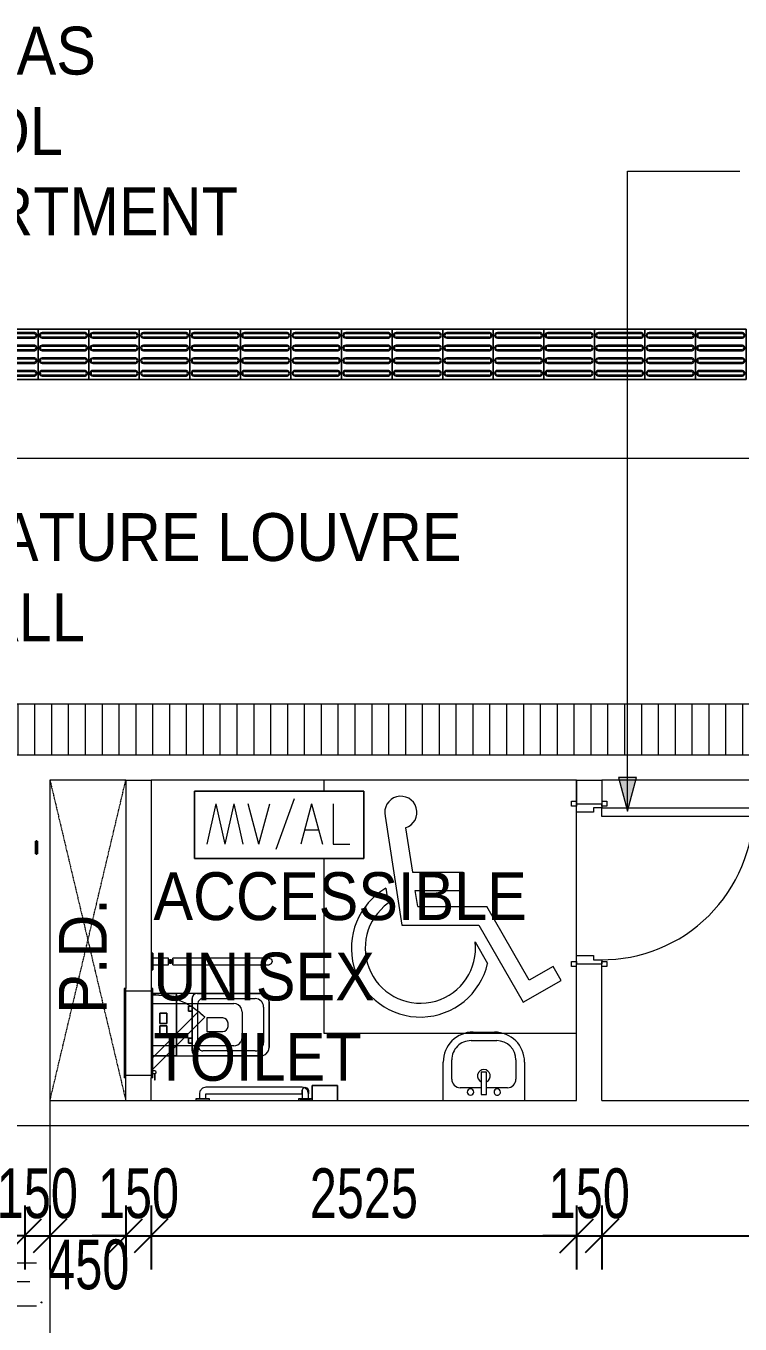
# Model space of a CAD drawing. Header units: millimetres. Extents: x 10569 to 232243, y -25347 to 80743.
# Drawn here: x 78847 to 83084, y 48783 to 56479 of the extents above; entities that cross this region are included whole.
import ezdxf

# ---------------------------------------------------------------- set-up
doc = ezdxf.new("R2010")
doc.units = ezdxf.units.MM
doc.linetypes.add('Car Lift Hidden', pattern=[1.6, 0.8, -0.8])
doc.linetypes.add('Overhead', pattern=[3.96875, 2.38125, -1.5875])
for name, color, linetype, lineweight in [('A-ANNO-DIMS', 211, 'Continuous', 5), ('A-DETL', 90, 'Continuous', 9), ('A-DETL-GENF', 92, 'Continuous', 20), ('A-DETL-THIN', 151, 'Continuous', 9), ('A-DOOR', 31, 'Continuous', 20), ('A-DOOR-FRAM', 31, 'Continuous', 30), ('A-FLOR', 192, 'Continuous', 9), ('A-FLOR-OVHD', 1, 'Overhead', 9), ('A-GENM', 13, 'Continuous', 20), ('A-GLAZ-CWMG', 51, 'Continuous', 20), ('A-WALL', 113, 'Continuous', 20), ('G-ANNO-TEXT', 231, 'Continuous', 5), ('P-SANR-FIXT', 6, 'Continuous', 9)]:
    doc.layers.add(name, color=color, linetype=linetype, lineweight=lineweight)
doc.styles.add('Arial_2', font='arial.ttf', dxfattribs={"width": 0.7, "height": 295.05988})
doc.styles.add('Swis721 BT_6', font='swiss.ttf', dxfattribs={"width": 0.89, "height": 283.821263})
doc.dimstyles.new('Linear_-_1_5mm_Arial', dxfattribs={"dimscale": 304.8, "dimtxt": 300, "dimasz": 0.656168, "dimexe": 0.656168, "dimexo": 0.0625, "dimgap": 0.328084, "dimtad": 1, "dimdec": 0, "dimzin": 0, "dimdsep": 46, "dimtxsty": 'Arial_2', "dimblk1": 'OBLIQUE', "dimblk2": 'OBLIQUE', "dimsah": 1, "dimcen": 0.09, "dimadec": 0, "dimazin": 0, "dimtfac": 1, "dimtdec": 4, "dimtix": 1, "dimtmove": 0, "dimatfit": 3, "dimfxl": 0.656168, "dimfxlon": 1, "dimtvp": 1, "dimtolj": 1, "dimtzin": 0, "dimarcsym": 2})
doc.dimstyles.new('Linear_-_1_5mm_Arial_1', dxfattribs={"dimscale": 304.8, "dimtxt": 300, "dimasz": 0.656168, "dimexe": 0.656168, "dimexo": 0.0625, "dimgap": 0.328084, "dimtad": 1, "dimdec": 0, "dimzin": 0, "dimdsep": 46, "dimtxsty": 'Arial_2', "dimblk1": 'OBLIQUE', "dimblk2": 'OBLIQUE', "dimsah": 1, "dimcen": 0.09, "dimadec": 0, "dimazin": 0, "dimtfac": 1, "dimtdec": 4, "dimtix": 1, "dimtmove": 2, "dimatfit": 3, "dimfxl": 0.656168, "dimfxlon": 1, "dimtvp": 1, "dimtolj": 1, "dimtzin": 0, "dimarcsym": 2})
doc.dimstyles.new('Linear_-_1_5mm_Arial_2', dxfattribs={"dimscale": 304.8, "dimtxt": 300, "dimasz": 0.656168, "dimexe": 0.656168, "dimexo": 0.0625, "dimgap": 0.328084, "dimtad": 1, "dimdec": 0, "dimzin": 0, "dimdsep": 46, "dimtxsty": 'Arial_2', "dimblk1": 'OBLIQUE', "dimblk2": 'OBLIQUE', "dimsah": 1, "dimcen": 0.09, "dimadec": 0, "dimazin": 0, "dimtfac": 1, "dimtdec": 4, "dimtix": 1, "dimtmove": 0, "dimatfit": 3, "dimfxl": 0.656168, "dimfxlon": 1, "dimtvp": 1, "dimtolj": 1, "dimtzin": 0, "dimarcsym": 2})
doc.dimstyles.new('Linear_-_1_5mm_Arial_3', dxfattribs={"dimscale": 304.8, "dimtxt": 300, "dimasz": 0.656168, "dimexe": 0.656168, "dimexo": 0.0625, "dimgap": 0.328084, "dimtad": 1, "dimdec": 0, "dimzin": 0, "dimdsep": 46, "dimtxsty": 'Arial_2', "dimblk1": 'OBLIQUE', "dimblk2": 'OBLIQUE', "dimsah": 1, "dimcen": 0.09, "dimadec": 0, "dimazin": 0, "dimtfac": 1, "dimtdec": 4, "dimtix": 1, "dimtmove": 0, "dimatfit": 3, "dimfxl": 0.656168, "dimfxlon": 1, "dimtvp": 1, "dimtolj": 1, "dimtzin": 0, "dimarcsym": 2})

# ---------------------------------------------------------------- blocks, each defined once
blk = doc.blocks.new('DLN-Single Door__X01_ - _M38a_ 900 x 3000 _WH_-18812573-TENDER DRAFT G_F')
at = {"layer": 'A-DOOR', "lineweight": 15}
for p, q in [((-450, 975), (-400, 975)), ((-450, 75), (-450, 975)), ((-400, 975), (-400, 75)), ((-490, 105), (-460, 105)), ((-490, 75), (-490, 105)), ((-460, 105), (-460, 75)), ((460, 75), (460, 105)), ((460, 105), (490, 105)), ((490, 105), (490, 75)), ((-460, 75), (-475, 75)), ((-400, 75), (-450, 75)), ((475, 75), (460, 75)), ((-490, -105), (-490, -75)), ((-475, -75), (-460, -75)), ((-460, -75), (-460, -105)), ((460, -105), (460, -75)), ((460, -75), (475, -75)), ((490, -75), (490, -105)), ((-460, -105), (-490, -105)), ((490, -105), (460, -105))]:
    blk.add_line(p, q, dxfattribs=at)
blk.add_arc((-450, 75), 900, 359.5, 90, dxfattribs=at)
at = {"layer": 'A-DOOR-FRAM', "lineweight": 15}
for p, q in [((-475, 75), (-450, 75)), ((-450, 75), (-450, 25)), ((-450, 25), (-425, 25)), ((-425, 25), (-425, -75)), ((425, 25), (450, 25)), ((425, -75), (425, 25)), ((450, 75), (475, 75)), ((450, 25), (450, 75)), ((-425, -75), (-475, -75)), ((475, -75), (425, -75))]:
    blk.add_line(p, q, dxfattribs=at)
blk = doc.blocks.new('DLN_Toilet-Disable - DLN_Toilet-Disable-V423-TENDER DRAFT G_F')
at = {"layer": 'P-SANR-FIXT'}
for p, q in [((450, 1105.4), (360, 1105.4)), ((360, 1105.4), (360, 955.4)), ((360, 955.4), (360, 1105.4)), ((360, 1105.4), (450, 1105.4)), ((360, 955.4), (450, 955.4)), ((450, 955.4), (360, 955.4)), ((440, 934), (410, 934)), ((440, 934), (410, 934)), ((440, 934), (410, 934)), ((450, 955), (440, 955)), ((440, 875), (440, 955)), ((440, 955), (440, 953.6)), ((450, 955), (440, 955)), ((440, 953.6), (440, 955)), ((440, 955), (440, 953.6)), ((450, 955), (440, 955)), ((440, 953.6), (440, 955)), ((440, 955), (440, 953.6)), ((440, 953.6), (440, 935)), ((440, 935), (440, 953.6)), ((440, 953.6), (440, 935)), ((440, 935), (440, 953.6)), ((440, 953.6), (440, 935)), ((440, 934), (440, 934)), ((440, 933.5), (440, 934)), ((440, 934), (440, 933.2)), ((440, 931.8), (440, 933.5)), ((440, 925.4), (440, 933.4)), ((440, 933.4), (440, 925.4)), ((440, 933.4), (440, 933.4)), ((440, 925.4), (440, 933.4)), ((440, 933.4), (440, 925.4)), ((440, 933.2), (440, 928.5)), ((440, 931.6), (440, 925.4)), ((440, 925.4), (440, 931.6)), ((440, 931.6), (440, 925.4)), ((440, 925.4), (440, 931.6)), ((440, 931.2), (440, 928.5)), ((440, 925.4), (440, 928)), ((440, 928), (440, 925.4)), ((440, 927.9), (440, 925.4)), ((440, 924.5), (440, 898.4)), ((440, 915), (440, 924.5)), ((440, 924.5), (440, 915)), ((440, 915), (440, 924.5)), ((440, 924.5), (440, 915)), ((440, 898.4), (440, 924.5)), ((440, 924.5), (440, 915)), ((440, 898.4), (440, 924.5)), ((440, 920.6), (440, 923.9)), ((440, 923.9), (440, 919.9)), ((440, 923.9), (440, 920)), ((450, 946.1), (450, 883.9)), ((371, 895.5), (371, 325.1)), ((409, 325.1), (409, 895.5)), ((410, 896), (440, 896)), ((410, 896), (440, 896)), ((410, 896), (440, 896)), ((440, 919.3), (440, 915)), ((440, 915.7), (440, 919.2)), ((440, 919.2), (440, 915)), ((440, 905.5), (440, 915)), ((440, 915), (440, 905.5)), ((440, 905.5), (440, 915)), ((440, 915), (440, 905.5)), ((440, 915), (440, 904.6)), ((440, 910.8), (440, 914.3)), ((440, 914.3), (440, 910.1)), ((440, 914.3), (440, 910)), ((440, 909.4), (440, 904.9)), ((440, 906.1), (440, 909.3)), ((440, 909.3), (440, 904.6)), ((440, 901.6), (440, 904.6)), ((440, 904.6), (440, 898.5)), ((440, 896.6), (440, 904.6)), ((440, 904.6), (440, 896.6)), ((440, 904.6), (440, 898.4)), ((440, 902.1), (440, 904.6)), ((440, 904.6), (440, 901.5)), ((440, 904.6), (440, 901.5)), ((440, 898.5), (440, 901.6)), ((440, 901.1), (440, 898.5)), ((440, 900.9), (440, 898.4)), ((440, 896.8), (440, 898.9)), ((440, 896.6), (440, 898.5)), ((440, 898.5), (440, 896.6)), ((440, 898.2), (440, 896.5)), ((440, 896), (440, 896.8)), ((440, 896.6), (440, 896.6)), ((440, 896.5), (440, 896)), ((440, 895), (440, 876.4)), ((440, 876.4), (440, 895)), ((440, 895), (440, 876.4)), ((440, 876.4), (440, 895)), ((440, 895), (440, 886.7)), ((440, 886.7), (440, 876.4)), ((440, 876.4), (440, 875)), ((440, 875), (440, 876.4)), ((440, 876.4), (440, 875)), ((440, 875), (440, 876.4)), ((440, 876.4), (440, 875)), ((440, 875), (450, 875)), ((440, 875), (450, 875)), ((440, 875), (450, 875)), ((-394, 700), (-394, 128.2)), ((-356, 128.2), (-356, 700)), ((135, 700), (-135, 700)), ((-135, 700), (135, 700)), ((135, 700), (-135, 700)), ((-185, 650), (-185, 272.8)), ((-185, 272.8), (-185, 650)), ((-185, 650), (-185, 272.8)), ((-155, 307.8), (-155, 617.8)), ((-105, 667.8), (105.2, 667.8)), ((155.2, 617.8), (155.2, 307.8)), ((185, 272.8), (185, 650)), ((185, 650), (185, 272.8)), ((185, 272.8), (185, 650)), ((-75, 540), (75, 540)), ((-125, 340.5), (-125, 490)), ((125, 490), (125, 340.6)), ((-40, 426.5), (-40, 331.7)), ((10, 456.5), (-10, 456.5)), ((40, 331.7), (40, 426.5)), ((-125, 277.8), (-125, 338.8)), ((-40, 331.7), (40, 331.7)), ((125, 338.9), (125, 277.9)), ((440, 324.6), (410, 324.6)), ((450, 345.6), (440, 345.6)), ((440, 265.6), (440, 345.6)), ((440, 345.6), (440, 344.2)), ((440, 344.2), (440, 325.6)), ((440, 324.1), (440, 324.6)), ((440, 324.6), (440, 316)), ((440, 322.4), (440, 324.1)), ((440, 321.8), (440, 315.9)), ((440, 316), (440, 318.6)), ((440, 314.5), (440, 305.6)), ((440, 311.2), (440, 314.5)), ((440, 314.5), (440, 305.6)), ((440, 306.3), (440, 309.8)), ((-185, 272.8), (-185, 145)), ((-155, 242.8), (155, 242.8)), ((-110, 242.8), (-155, 242.8)), ((125.2, 277.8), (-125, 277.8)), ((-125, 242.8), (-125, 277.8)), ((-125, 227.6), (-125, 242.8)), ((-80, 242.8), (-110, 242.8)), ((-80, 242.8), (-110, 242.8)), ((-110, 242.8), (-110, 222.8)), ((-110, 222.8), (-110, 242.8)), ((-110, 242.8), (-80, 242.8)), ((80, 242.8), (-80, 242.8)), ((-80, 222.8), (-80, 242.8)), ((-80, 242.8), (-80, 222.8)), ((110, 242.8), (80, 242.8)), ((110, 242.8), (80, 242.8)), ((80, 242.8), (80, 222.8)), ((80, 222.8), (80, 242.8)), ((80, 242.8), (110, 242.8)), ((155, 242.8), (110, 242.8)), ((110, 222.8), (110, 242.8)), ((110, 242.8), (110, 222.8)), ((125, 277.9), (125, 242.8)), ((125, 242.8), (125, 150)), ((185, 145), (185, 272.8)), ((410, 286.6), (440, 286.6)), ((440, 304.9), (440, 295.5)), ((440, 301.4), (440, 304.9)), ((440, 304.9), (440, 295.5)), ((440, 296.7), (440, 299.9)), ((440, 295.2), (440, 287.1)), ((440, 292.7), (440, 295.2)), ((440, 295.2), (440, 288.7)), ((440, 286.6), (440, 289.5)), ((440, 287.1), (440, 286.6)), ((440, 285.6), (440, 267)), ((440, 267), (440, 265.6)), ((440, 265.6), (450, 265.6)), ((-125, 150), (-125, 225.3)), ((-110, 222.8), (-80, 222.8)), ((-80, 222.8), (-110, 222.8)), ((80, 222.8), (110, 222.8)), ((110, 222.8), (80, 222.8)), ((-356, 128.2), (-394, 128.2)), ((-394, 103.2), (-394, 10)), ((-356, 103.2), (-394, 103.2)), ((-388.4, 128.2), (-378.7, 128.2)), ((-388.4, 103.2), (-383.1, 103.2)), ((-365, 120.7), (-385, 120.7)), ((-385, 110.7), (-385, 120.7)), ((-385, 120.7), (-385, 118.2)), ((-385, 118.2), (-385, 113.2)), ((-385, 113.2), (-385, 110.7)), ((-385, 110.7), (-365, 110.7)), ((-377.5, 125.7), (-382.5, 125.7)), ((-382.5, 118.2), (-382.5, 120.7)), ((-382.5, 120.7), (-382.5, 115.7)), ((-382.5, 115.7), (-382.5, 118.3)), ((-382.5, 117), (-382.5, 118.2)), ((-382.5, 115.7), (-382.5, 117)), ((-382.5, 103.2), (-382.5, 115.7)), ((-382.5, 113.2), (-382.5, 115.7)), ((-382.5, 115.7), (-382.5, 110.7)), ((-382.5, 113.4), (-382.5, 103.2)), ((-382.5, 110.7), (-382.5, 113.2)), ((-382.3, 103.2), (-378.7, 103.2)), ((-381.7, 103.2), (-378.4, 103.2)), ((-381.7, 103.2), (-378.4, 103.2)), ((-377.8, 128.2), (-372.2, 128.2)), ((-377.8, 103.2), (-372.2, 103.2)), ((-377.5, 115.7), (-377.5, 128.2)), ((-377.5, 128.2), (-377.5, 118.2)), ((-377.5, 128.2), (-372.5, 128.2)), ((-377.5, 128.2), (-372.5, 128.2)), ((-377.5, 120.7), (-377.5, 120.6)), ((-377.5, 119.3), (-377.5, 120.7)), ((-377.5, 115.7), (-377.5, 120.7)), ((-377.5, 120.7), (-377.5, 118.2)), ((-377.5, 120.6), (-377.5, 120.1)), ((-377.5, 120.1), (-377.5, 119.3)), ((-377.5, 119.3), (-377.5, 113.2)), ((-377.5, 118.2), (-377.5, 119.3)), ((-377.5, 118.3), (-377.5, 115.7)), ((-377.5, 113.2), (-377.5, 118.2)), ((-377.5, 118.2), (-377.5, 113.2)), ((-377.5, 113.2), (-377.5, 115.7)), ((-377.5, 115.7), (-377.5, 103.2)), ((-377.5, 110.7), (-377.5, 115.7)), ((-377.5, 103.2), (-377.5, 113.7)), ((-377.5, 110.7), (-377.5, 113.2)), ((-377.5, 113.2), (-377.5, 110.7)), ((-377.5, 113.2), (-377.5, 110.7)), ((-377.5, 112.2), (-377.5, 113.2)), ((-377.5, 113.2), (-377.5, 110.9)), ((-377.5, 110.7), (-377.5, 112.2)), ((-377.5, 110.9), (-377.5, 110.7)), ((-377.5, 108.7), (-377.5, 110.7)), ((-377.5, 110.7), (-377.5, 108.7)), ((-377.5, 106.1), (-377.5, 108.7)), ((-377.5, 108.7), (-377.5, 106.1)), ((-377.5, 105.7), (-377.5, 106.1)), ((-377.5, 106.1), (-377.5, 105.7)), ((-377.5, 105.7), (-372.5, 105.7)), ((-372.5, 117.8), (-372.5, 128.2)), ((-372.5, 128.2), (-372.5, 115.7)), ((-367.5, 125.7), (-372.5, 125.7)), ((-372.5, 120.7), (-372.5, 118.2)), ((-372.5, 120.6), (-372.5, 120.7)), ((-372.5, 120.7), (-372.5, 118.3)), ((-372.5, 115.7), (-372.5, 120.7)), ((-372.5, 118.2), (-372.5, 120.7)), ((-372.5, 120.7), (-372.5, 110.7)), ((-372.5, 120.1), (-372.5, 120.6)), ((-372.5, 119.3), (-372.5, 120.1)), ((-372.5, 117), (-372.5, 119.3)), ((-372.5, 118.2), (-372.5, 113.2)), ((-372.5, 113.2), (-372.5, 118.2)), ((-372.5, 115.7), (-372.5, 117)), ((-372.5, 115.7), (-372.5, 106.1)), ((-372.5, 114.5), (-372.5, 115.7)), ((-372.5, 103.2), (-372.5, 115.7)), ((-372.5, 113.2), (-372.5, 114.5)), ((-372.5, 110.7), (-372.5, 113.2)), ((-372.5, 113.2), (-372.5, 112.2)), ((-372.5, 110.7), (-372.5, 113.2)), ((-372.5, 113.2), (-372.5, 103.2)), ((-372.5, 110.7), (-372.5, 113.2)), ((-372.5, 112.2), (-372.5, 110.7)), ((-372.5, 108.7), (-372.5, 110.7)), ((-372.5, 107.1), (-372.5, 108.7)), ((-372.5, 106.1), (-372.5, 107.1)), ((-371.6, 103.2), (-368.3, 103.2)), ((-371.6, 103.2), (-368.3, 103.2)), ((-371.3, 128.2), (-361.6, 128.2)), ((-371.3, 103.2), (-367.7, 103.2)), ((-367.5, 115.7), (-367.5, 120.7)), ((-367.5, 120.7), (-367.5, 118.2)), ((-367.5, 118.3), (-367.5, 115.7)), ((-367.5, 118.2), (-367.5, 117)), ((-367.5, 117), (-367.5, 115.7)), ((-367.5, 115.7), (-367.5, 103.2)), ((-367.5, 110.7), (-367.5, 115.7)), ((-367.5, 115.7), (-367.5, 113.2)), ((-367.5, 103.2), (-367.5, 113.2)), ((-367.5, 113.2), (-367.5, 110.9)), ((-367.5, 110.9), (-367.5, 110.7)), ((-366.9, 103.2), (-361.6, 103.2)), ((-365, 118.2), (-365, 120.7)), ((-365, 120.7), (-365, 110.7)), ((-365, 115.7), (-365, 118.2)), ((-365, 113.2), (-365, 115.7)), ((-365, 110.7), (-365, 113.2)), ((-356, 10), (-356, 103.2)), ((-185, 145), (-185, 10)), ((-185, 10), (-185, 145)), ((-185, 145), (-185, 10)), ((-185, 145), (-185, 10)), ((180, 150), (-180, 150)), ((-180, 150), (180, 150)), ((180, 150), (-180, 150)), ((180, 150), (-180, 150)), ((-125, 10), (-125, 150)), ((-7.5, 92.5), (-67.5, 92.5)), ((-67.5, 92.5), (-67.5, 52.5)), ((-67.5, 52.5), (-67.5, 92.5)), ((-67.5, 92.5), (-7.5, 92.5)), ((-7.5, 52.5), (-7.5, 92.5)), ((-7.5, 92.5), (-7.5, 52.5)), ((67.5, 92.5), (7.5, 92.5)), ((7.5, 92.5), (7.5, 52.5)), ((7.5, 52.5), (7.5, 92.5)), ((7.5, 92.5), (67.5, 92.5)), ((67.5, 52.5), (67.5, 92.5)), ((67.5, 92.5), (67.5, 52.5)), ((125, 150), (125, 10)), ((185, 10), (185, 145)), ((185, 145), (185, 10)), ((185, 10), (185, 145)), ((185, 10), (185, 145)), ((-394, 10), (-425, 10)), ((-425, 10), (-325, 10)), ((-425, 10), (-425, 0)), ((-425, 10), (-425, 0)), ((-356, 10), (-394, 10)), ((-388.4, 10), (-361.6, 10)), ((-361.6, 10), (-388.4, 10)), ((-325, 10), (-356, 10)), ((-325, 0), (-325, 10)), ((-325, 10), (-325, 0)), ((-67.5, 52.5), (-7.5, 52.5)), ((-7.5, 52.5), (-67.5, 52.5)), ((7.5, 52.5), (67.5, 52.5)), ((67.5, 52.5), (7.5, 52.5))]:
    blk.add_line(p, q, dxfattribs=at)
at = {"layer": 'P-SANR-FIXT', "flags": 128}
for points in [[(371, 915), (377, 928.9), (390, 934)], [(410, 934), (388.9, 927.9), (374.6, 911.6), (371, 895.5)], [(390, 934), (396, 934), (410, 934)], [(410, 934), (395.7, 934), (390, 934)], [(390, 896), (376.1, 902), (371, 915)], [(410, 896), (395.7, 896), (390, 896)], [(390, 896), (396, 896), (410, 896)], [(409, 895.5), (409.3, 895.8), (410, 896)], [(-394, 700), (-388, 713.9), (-375, 719)], [(-375, 719), (-361.1, 713), (-356, 700)], [(371, 325.1), (377.2, 304.3), (393.7, 290.1), (410, 286.6)], [(410, 324.6), (409, 325), (409, 325.1)]]:
    blk.add_lwpolyline(points, dxfattribs=at)
at = {"layer": 'P-SANR-FIXT'}
for centre, radius, start, end in [((-135, 650), 50, 90, 180), ((-135, 650), 50, 90, 180), ((-135, 650), 50, 90, 157.5), ((135, 650), 50, 0, 90), ((135, 650), 50, 22.5, 90), ((135, 650), 50, 0, 90), ((-135, 650), 50, 157.5, 180), ((-105, 617.8), 50, 90, 180), ((105.2, 617.8), 50, 0, 90), ((135, 650), 50, 0, 22.5), ((-75, 490), 50, 92.06593, 112.5), ((75, 490), 50, 67.5, 90), ((-75, 490), 50, 113.87376, 180), ((75, 490), 50, 61.89752, 66.04418), ((75, 490), 50, 0, 58.36533), ((-10, 426.5), 30, 90, 180), ((10, 426.5), 30, 360, 90), ((-155, 272.8), 30, 180, 270), ((-155, 272.8), 30, 180, 240), ((-155, 272.8), 30, 240, 270), ((-125, 307.8), 30, 180, 270), ((125.2, 307.8), 30, 270, 0), ((155, 272.8), 30, 270, 0), ((155, 272.8), 30, 270, 0), ((-180, 145), 5, 90, 180), ((-180, 145), 5, 165, 180), ((-180, 145), 5, 165, 180), ((-180, 145), 5, 165, 180), ((-180, 145), 5, 105, 165), ((-180, 145), 5, 105, 165), ((-180, 145), 5, 105, 165), ((-180, 145), 5, 90, 105), ((-180, 145), 5, 90, 105), ((-180, 145), 5, 90, 105), ((180, 145), 5, 0, 90), ((180, 145), 5, 75, 90), ((180, 145), 5, 75, 90), ((180, 145), 5, 75, 90), ((180, 145), 5, 15, 75), ((180, 145), 5, 15, 75), ((180, 145), 5, 15, 75), ((180, 145), 5, 0, 15), ((180, 145), 5, 0, 15), ((180, 145), 5, 0, 15)]:
    blk.add_arc(centre, radius, start, end, dxfattribs=at)
blk = doc.blocks.new('wash_basin_12267 - 19_ x 16_-13943488-TENDER DRAFT G_F')
at = {"layer": 'P-SANR-FIXT'}
for p, q in [((52.3, -303.6), (52.3, -75)), ((534.9, -75), (534.9, -303.6)), ((153.9, -151.2), (277.7, -151.2)), ((309.3, -112), (277.7, -112)), ((277.7, -112), (277.7, -244.6)), ((309.3, -244.6), (309.3, -112)), ((309.3, -151.2), (433.3, -151.2)), ((103.1, -316.3), (103.1, -202)), ((484.1, -202), (484.1, -316.3)), ((277.7, -244.6), (309.3, -244.6)), ((369.8, -430.6), (217.4, -430.6)), ((357.1, -481.4), (230.1, -481.4))]:
    blk.add_line(p, q, dxfattribs=at)
for centre, radius, start, end in [((153.9, -202), 50.8, 90, 180), ((214.2, -125.8), 19.1, 360, 180), ((214.2, -125.8), 19.1, 180, 360), ((372.8, -125.8), 19, 0, 180), ((372.8, -125.8), 19, 180, 360), ((433.3, -202), 50.8, 360, 90), ((293.6, -220.8), 38.1, 114.62432, 65.6298), ((230.1, -303.6), 177.8, 180, 270), ((357.1, -303.6), 177.8, 270, 0), ((217.4, -316.3), 114.3, 180, 270), ((369.8, -316.3), 114.3, 270, 0)]:
    blk.add_arc(centre, radius, start, end, dxfattribs=at)
blk = doc.blocks.new('Rectangular Mullion - DLN_8 x 75mm _WD_-V453-TENDER DRAFT G_F')
at = {"layer": 'A-GLAZ-CWMG', "lineweight": 30}
for p, q in [((0, 37.5), (-8, 37.5)), ((-8, 37.5), (-8, -37.5)), ((0, 37.5), (0, -37.5)), ((-8, -37.5), (0, -37.5))]:
    blk.add_line(p, q, dxfattribs=at)
blk = doc.blocks.new('DLN_Tactile - Directional Tiles-3867766-TENDER DRAFT G_F')
at = {"layer": 'A-GENM'}
for p, q in [((150, 150), (-150, 150)), ((-150, 150), (-150, -150)), ((-150, -150), (-150, 150)), ((-150, 150), (150, 150)), ((-129.5, 125.5), (-129.5, -125.5)), ((-123.5, -125.5), (-123.5, 125.5)), ((-101.5, 125.5), (-101.5, -125.5)), ((-95.5, -125.5), (-95.5, 125.5)), ((-54.5, 125.5), (-54.5, -125.5)), ((-48.5, -125.5), (-48.5, 125.5)), ((-26.5, 125.5), (-26.5, -125.5)), ((-20.5, -125.5), (-20.5, 125.5)), ((20.5, 125.5), (20.5, -125.5)), ((26.5, -125.5), (26.5, 125.5)), ((48.5, 125.5), (48.5, -125.5)), ((54.5, -125.5), (54.5, 125.5)), ((95.5, 125.5), (95.5, -125.5)), ((101.5, -125.5), (101.5, 125.5)), ((123.5, 125.5), (123.5, -125.5)), ((129.5, -125.5), (129.5, 125.5)), ((150, -150), (150, 150)), ((150, 150), (150, -150)), ((-150, -150), (150, -150)), ((150, -150), (-150, -150))]:
    blk.add_line(p, q, dxfattribs=at)
for centre, radius, start, end in [((-112.5, 125.5), 17, 360, 180), ((-112.5, 125.5), 11, 360, 180), ((-37.5, 125.5), 17, 360, 180), ((-37.5, 125.5), 11, 360, 180), ((37.5, 125.5), 17, 360, 180), ((37.5, 125.5), 11, 360, 180), ((112.5, 125.5), 17, 360, 180), ((112.5, 125.5), 11, 360, 180), ((-112.5, -125.5), 17, 180, 360), ((-112.5, -125.5), 11, 180, 360), ((-37.5, -125.5), 17, 180, 360), ((-37.5, -125.5), 11, 180, 360), ((37.5, -125.5), 17, 180, 360), ((37.5, -125.5), 11, 180, 360), ((112.5, -125.5), 17, 180, 360), ((112.5, -125.5), 11, 180, 360)]:
    blk.add_arc(centre, radius, start, end, dxfattribs=at)
blk = doc.blocks.new('DLN-Access Panel__AP01_ - _AP04_ 450 x 650 _WH_-V800-TENDER DRAFT G_F')
at = {"layer": 'A-DOOR', "lineweight": 15}
for p, q in [((-265, 75), (-265, 85)), ((265, 85), (-265, 85)), ((265, 75), (265, 85)), ((-265, 75), (265, 75)), ((-265, -85), (-265, -75)), ((265, -75), (-265, -75)), ((265, -85), (265, -75)), ((-240, -95), (-277.5, -95)), ((-277.5, -95), (-277.5, -100)), ((-277.5, -100), (-239.6, -100)), ((-265, -85), (265, -85)), ((-240, -85), (-240, -97.5)), ((-225, -97.5), (-225, -85)), ((-215, -85), (52.8, -352.8)), ((123.5, -352.8), (-144.3, -85)), ((52.8, -352.8), (93.2, -393.2)), ((93.2, -393.2), (128.6, -357.8)), ((128.6, -357.8), (123.5, -352.8))]:
    blk.add_line(p, q, dxfattribs=at)
for centre, radius, start, end in [((-232.5, -97.5), 7.5, 180, 0), ((-232.5, -97.5), 7.5, 199.47122, 301.6259), ((-232.5, -97.5), 7.5, 240, 300), ((-232.5, -97.5), 7.5, 243.2518, 301.6259), ((-225, -75), 450, 321.49514, 358.7079), ((-225, -75), 450, 315, 321.49514)]:
    blk.add_arc(centre, radius, start, end, dxfattribs=at)
at = {"layer": 'A-DOOR-FRAM', "lineweight": 15}
for p, q in [((-250, 75), (-250, -75)), ((250, 75), (250, -75))]:
    blk.add_line(p, q, dxfattribs=at)
blk = doc.blocks.new('DLN_Disable Sign - DLN_Disable Sign-V802-TENDER DRAFT G_F')
at = {"layer": 'A-DETL-GENF'}
for p, q in [((-750, 750), (-750, 685)), ((750, 750), (-750, 750)), ((750, -750), (750, 750)), ((-385.8, 536.1), (-286.4, -109.1)), ((-264.9, 467.9), (-224.3, 204.5)), ((-750, 285), (-750, -750)), ((-224.3, 204.5), (75.7, 204.5)), ((75.7, 204.5), (75.7, 95.5)), ((-381.8, 108.8), (-368.2, 20.4)), ((-207.5, 95.5), (75.7, 95.5)), ((-192.8, 0), (-207.5, 95.5)), ((-192.8, 0), (216.3, 0)), ((468.2, -436.4), (216.3, 0)), ((-286.4, -109.1), (169.1, -109.1)), ((169.1, -109.1), (433.3, -566.8)), ((148, -208.9), (221.6, -336.4)), ((609.9, -354.5), (468.2, -436.4)), ((657.7, -437.2), (609.9, -354.5)), ((433.3, -566.8), (657.7, -437.2)), ((-750, -750), (750, -750))]:
    blk.add_line(p, q, dxfattribs=at)
for centre, radius, start, end in [((-293.2, 559.1), 95.5, 287.21299, 193.94427), ((-177.3, -245.5), 409.1, 120, 347.15143), ((-177.3, -245.5), 327.3, 125.68533, 6.41135)]:
    blk.add_arc(centre, radius, start, end, dxfattribs=at)
blk = doc.blocks.new('DLN_2D-MV_AL - MV_AL_RED_-1735445-TENDER DRAFT G_F')
at = {"layer": 'A-DETL-GENF'}
for p, q in [((502.5, 200), (-502.5, 200)), ((-502.5, 200), (-502.5, -200)), ((-502.5, 200), (502.5, 200)), ((-502.5, -200), (-502.5, 200)), ((89.3, 154.7), (-20.2, -146)), ((502.5, -200), (502.5, 200)), ((502.5, 200), (502.5, -200)), ((-375.6, 125), (-428.8, -115)), ((-375.6, 125), (-322.4, -115)), ((-269.2, 125), (-322.4, -115)), ((-269.2, 125), (-216, -115)), ((-120.1, -115), (-184.4, 125)), ((-120.1, -115), (-55.8, 125)), ((192.7, 125), (128.4, -115)), ((192.7, 125), (257, -115)), ((319.9, 125), (319.9, -115)), ((151.1, -30.3), (234.3, -30.3)), ((319.9, -115), (419.9, -115)), ((-502.5, -200), (502.5, -200)), ((502.5, -200), (-502.5, -200))]:
    blk.add_line(p, q, dxfattribs=at)
blk = doc.blocks.new('DLN_2D- CO2F_E - COFE-19082818-TENDER DRAFT G_F')
at = {"layer": 'A-DETL-GENF'}
for p, q in [((86.7, 335.3), (30, 254.3)), ((86.7, 335.3), (86.7, 86)), ((231.7, 331.8), (208.6, 213)), ((231.7, 331.8), (343.3, 331.8)), ((414.6, 336.5), (414.6, 92.4)), ((1356.6, 330.4), (1516.6, 330.4)), ((1356.6, 330.4), (1356.6, 75.6)), ((1579.7, 330.4), (1749.7, 330.4)), ((1579.7, 330.4), (1579.7, 75.6)), ((30, 254.3), (-27.7, 171.9)), ((414.6, 180.8), (502.8, 268.9)), ((698, 238.7), (698, 76.5)), ((-27.7, 171.9), (30, 171.9)), ((30, 171.9), (141, 171.9)), ((208.6, 213), (234.7, 207.9)), ((414.6, 180.8), (527.7, 92.4)), ((1038.2, 186.8), (1047.6, 127.5)), ((1194.4, 186.8), (1185, 127.5)), ((1356.6, 221.3), (1486.6, 221.3)), ((1579.7, 221.3), (1709.7, 221.3)), ((1245, 20), (1286.7, 57.1)), ((1579.7, 75.6), (1749.7, 75.6)), ((1224.3, -10.2), (1307.9, -10.2))]:
    blk.add_line(p, q, dxfattribs=at)
for centre, radius in [((131.8, 102.5), 7.48), ((1540.3, 96.7), 3), ((1780.6, 96.7), 3), ((-140, -6.8), 60)]:
    blk.add_circle(centre, radius, dxfattribs=at)
for centre, radius, start, end in [((889.7, 227), 100.5, 117.37935, 139.33925), ((903.2, 196.9), 133.5, 87.65446, 116.60469), ((904.7, 231.4), 98.9, 49.34871, 87.65446), ((1114.2, 267.7), 62.8, 88.11543, 155.88457), ((1118.4, 267.7), 62.8, 24.11543, 91.88457), ((689, 176.3), 116.4, 146.78096, 161.21904), ((643, 206.4), 61.4, 118.48629, 146.78096), ((643, 206.4), 61.4, 87.51371, 118.48629), ((642.5, 194.6), 73.2, 66.48629, 87.51371), ((648.8, 209.1), 57.4, 31.04971, 66.48629), ((1084.3, 174.2), 302.2, 164.9644, 172.75573), ((889.7, 227), 100.5, 139.33925, 165.24102), ((1870.4, 182.1), 832.2, 175.59689, 179.68031), ((1139.6, 238.4), 99.2, 146.40311, 175.59689), ((1093, 238.4), 99.2, 4.40311, 33.59689), ((362.2, 182.1), 832.2, 0.31969, 4.40311), ((264.8, 143.9), 70.7, 183.80464, 115.19545), ((654.8, 187.9), 80.3, 161.21904, 180.78096), ((757.1, 189.3), 182.6, 180.78096, 189.21904), ((661, 173.7), 85.2, 189.21904, 210.78096), ((895.4, 198.8), 111.7, 173.06555, 194.73669), ((1183.6, 277.9), 410.6, 195.18247, 200.77345), ((643, 163), 64.4, 210.78096, 239.21904), ((643, 163), 64.4, 239.21904, 271.05494), ((643, 163), 64.4, 271.05494, 328.58528), ((871.4, 159.2), 76.5, 200.57876, 234.83568), ((895.1, 194.6), 119.2, 235.33778, 254.66222), ((900.4, 215.4), 140.6, 254.7908, 273.2092), ((903.3, 174.7), 99.8, 272.90792, 297.09208), ((903.3, 174.7), 99.8, 297.09208, 320.30909), ((1108.9, 137.2), 62.1, 189, 276.80189), ((1123.7, 137.2), 62.1, 263.19811, 351), ((1259.5, 92.2), 39.4, 141.01687, 178.98313), ((1259.5, 92.2), 39.4, 112.86606, 141.01687), ((1259.5, 92.2), 39.4, 90.38089, 112.86606), ((1265.6, 88.1), 44, 77.71764, 98.28236), ((1264.6, 83.8), 48.4, 58.28236, 77.71764), ((1274.5, 99.8), 29.6, 35.71764, 58.28236), ((1263.6, 91.9), 43.1, 18.28236, 35.71764), ((1193.3, 120.1), 116.8, 337.7231, 342.2769), ((1277.9, 96.6), 28, 357.71764, 18.28236), ((1276.2, 93.6), 29.7, 342.2769, 3.7231), ((-140, -6.8), 60, 360, 180), ((624.1, 76.5), 73.8, 218.39588, 0), ((1350.6, -71.3), 140.4, 145.81368, 154.18632), ((1300.9, -37.6), 80.3, 134.18632, 145.81368), ((1227.8, 118.3), 84.9, 313.95514, 330.04486), ((-140, -6.8), 60, 180, 360)]:
    blk.add_arc(centre, radius, start, end, dxfattribs=at)
blk = doc.blocks.new('_Oblique')
at = {"color": 0, "linetype": 'ByBlock', "lineweight": -2}
blk.add_line((-0.5, -0.5), (0.5, 0.5), dxfattribs=at)
blk = doc.blocks.new('DIMBLOCK55-TENDER DRAFT G_F')
at = {"layer": 'A-ANNO-DIMS', "color": 0, "lineweight": -2, "transparency": 16777216}
for p, q in [((78839.3, 49486.5), (78839.3, 49105.6)), ((78989.3, 49486.5), (78989.3, 49105.6)), ((78839.3, 49305.6), (78639.3, 49305.6)), ((78839.3, 49305.6), (78989.3, 49305.6)), ((78989.3, 49305.6), (79189.3, 49305.6))]:
    blk.add_line(p, q, dxfattribs=at)
at = {"layer": 'Defpoints', "color": 0, "transparency": 16777216}
for p in [(78839.3, 49505.6), (78989.3, 49505.6), (78989.3, 49305.6)]:
    blk.add_point(p, dxfattribs=at)
at = {"layer": 'A-ANNO-DIMS', "color": 0, "lineweight": -2, "transparency": 16777216, "xscale": 200, "yscale": 200, "zscale": 200}
blk.add_blockref('_Oblique', (78839.3, 49305.6), dxfattribs=at)
at = {"layer": 'A-ANNO-DIMS', "color": 0, "lineweight": -2, "transparency": 16777216, "xscale": 200, "yscale": 200, "zscale": 200, "rotation": 180}
blk.add_blockref('_Oblique', (78989.3, 49305.6), dxfattribs=at)
at = {"layer": 'A-ANNO-DIMS', "color": 0, "transparency": 16777216, "insert": (78914.3, 49556.2), "char_height": 295.06, "width": 564.923, "attachment_point": 5, "style": 'Arial_2'}
blk.add_mtext('\\A1;150', dxfattribs=at)
blk = doc.blocks.new('DIMBLOCK56-TENDER DRAFT G_F')
at = {"layer": 'A-ANNO-DIMS', "color": 0, "lineweight": -2, "transparency": 16777216}
for p, q in [((78989.3, 49486.5), (78989.3, 49105.6)), ((79439.3, 49486.5), (79439.3, 49105.6)), ((78989.3, 49305.6), (79439.3, 49305.6))]:
    blk.add_line(p, q, dxfattribs=at)
at = {"layer": 'Defpoints', "color": 0, "transparency": 16777216}
for p in [(78989.3, 49505.6), (79439.3, 49505.6), (79439.3, 49305.6)]:
    blk.add_point(p, dxfattribs=at)
at = {"layer": 'A-ANNO-DIMS', "color": 0, "lineweight": -2, "transparency": 16777216, "xscale": 200, "yscale": 200, "zscale": 200, "rotation": 180}
blk.add_blockref('_Oblique', (78989.3, 49305.6), dxfattribs=at)
at = {"layer": 'A-ANNO-DIMS', "color": 0, "lineweight": -2, "transparency": 16777216, "xscale": 200, "yscale": 200, "zscale": 200}
blk.add_blockref('_Oblique', (79439.3, 49305.6), dxfattribs=at)
at = {"layer": 'A-ANNO-DIMS', "color": 0, "transparency": 16777216, "insert": (78978.9, 49283.8), "char_height": 295.06, "width": 564.923, "attachment_point": 1, "line_spacing_factor": 0.938532, "style": 'Arial_2'}
blk.add_mtext('\\A1;450', dxfattribs=at)
blk = doc.blocks.new('DIMBLOCK57-TENDER DRAFT G_F')
at = {"layer": 'A-ANNO-DIMS', "color": 0, "lineweight": -2, "transparency": 16777216}
for p, q in [((79439.3, 49486.5), (79439.3, 49105.6)), ((79589.3, 49486.5), (79589.3, 49105.6)), ((79439.3, 49305.6), (79239.3, 49305.6)), ((79439.3, 49305.6), (79589.3, 49305.6)), ((79589.3, 49305.6), (79789.3, 49305.6))]:
    blk.add_line(p, q, dxfattribs=at)
at = {"layer": 'Defpoints', "color": 0, "transparency": 16777216}
for p in [(79439.3, 49505.6), (79589.3, 49505.6), (79589.3, 49305.6)]:
    blk.add_point(p, dxfattribs=at)
at = {"layer": 'A-ANNO-DIMS', "color": 0, "lineweight": -2, "transparency": 16777216, "xscale": 200, "yscale": 200, "zscale": 200}
blk.add_blockref('_Oblique', (79439.3, 49305.6), dxfattribs=at)
at = {"layer": 'A-ANNO-DIMS', "color": 0, "lineweight": -2, "transparency": 16777216, "xscale": 200, "yscale": 200, "zscale": 200, "rotation": 180}
blk.add_blockref('_Oblique', (79589.3, 49305.6), dxfattribs=at)
at = {"layer": 'A-ANNO-DIMS', "color": 0, "transparency": 16777216, "insert": (79514.3, 49556.2), "char_height": 295.06, "width": 564.923, "attachment_point": 5, "style": 'Arial_2'}
blk.add_mtext('\\A1;150', dxfattribs=at)
blk = doc.blocks.new('DIMBLOCK58-TENDER DRAFT G_F')
at = {"layer": 'A-ANNO-DIMS', "color": 0, "lineweight": -2, "transparency": 16777216}
for p, q in [((79589.3, 49486.5), (79589.3, 49105.6)), ((82114.3, 49486.5), (82114.3, 49105.6)), ((79589.3, 49305.6), (82114.3, 49305.6))]:
    blk.add_line(p, q, dxfattribs=at)
at = {"layer": 'Defpoints', "color": 0, "transparency": 16777216}
for p in [(79589.3, 49505.6), (82114.3, 49505.6), (82114.3, 49305.6)]:
    blk.add_point(p, dxfattribs=at)
at = {"layer": 'A-ANNO-DIMS', "color": 0, "lineweight": -2, "transparency": 16777216, "xscale": 200, "yscale": 200, "zscale": 200, "rotation": 180}
blk.add_blockref('_Oblique', (79589.3, 49305.6), dxfattribs=at)
at = {"layer": 'A-ANNO-DIMS', "color": 0, "lineweight": -2, "transparency": 16777216, "xscale": 200, "yscale": 200, "zscale": 200}
blk.add_blockref('_Oblique', (82114.3, 49305.6), dxfattribs=at)
at = {"layer": 'A-ANNO-DIMS', "color": 0, "transparency": 16777216, "insert": (80851.8, 49556.2), "char_height": 295.06, "width": 753.231, "attachment_point": 5, "style": 'Arial_2'}
blk.add_mtext('\\A1;2525', dxfattribs=at)
blk = doc.blocks.new('DIMBLOCK59-TENDER DRAFT G_F')
at = {"layer": 'A-ANNO-DIMS', "color": 0, "lineweight": -2, "transparency": 16777216}
for p, q in [((82114.3, 49486.5), (82114.3, 49105.6)), ((82264.3, 49486.5), (82264.3, 49105.6)), ((82114.3, 49305.6), (81914.3, 49305.6)), ((82114.3, 49305.6), (82264.3, 49305.6)), ((82264.3, 49305.6), (82464.3, 49305.6))]:
    blk.add_line(p, q, dxfattribs=at)
at = {"layer": 'Defpoints', "color": 0, "transparency": 16777216}
for p in [(82114.3, 49505.6), (82264.3, 49505.6), (82264.3, 49305.6)]:
    blk.add_point(p, dxfattribs=at)
at = {"layer": 'A-ANNO-DIMS', "color": 0, "lineweight": -2, "transparency": 16777216, "xscale": 200, "yscale": 200, "zscale": 200}
blk.add_blockref('_Oblique', (82114.3, 49305.6), dxfattribs=at)
at = {"layer": 'A-ANNO-DIMS', "color": 0, "lineweight": -2, "transparency": 16777216, "xscale": 200, "yscale": 200, "zscale": 200, "rotation": 180}
blk.add_blockref('_Oblique', (82264.3, 49305.6), dxfattribs=at)
at = {"layer": 'A-ANNO-DIMS', "color": 0, "transparency": 16777216, "insert": (82189.3, 49556.2), "char_height": 295.06, "width": 564.923, "attachment_point": 5, "style": 'Arial_2'}
blk.add_mtext('\\A1;150', dxfattribs=at)
blk = doc.blocks.new('DIMBLOCK60-TENDER DRAFT G_F')
at = {"layer": 'A-ANNO-DIMS', "color": 0, "lineweight": -2, "transparency": 16777216}
for p, q in [((82264.3, 49486.5), (82264.3, 49105.6)), ((87889.3, 49486.5), (87889.3, 49105.6)), ((82264.3, 49305.6), (87889.3, 49305.6))]:
    blk.add_line(p, q, dxfattribs=at)
at = {"layer": 'Defpoints', "color": 0, "transparency": 16777216}
for p in [(82264.3, 49505.6), (87889.3, 49505.6), (87889.3, 49305.6)]:
    blk.add_point(p, dxfattribs=at)
at = {"layer": 'A-ANNO-DIMS', "color": 0, "lineweight": -2, "transparency": 16777216, "xscale": 200, "yscale": 200, "zscale": 200, "rotation": 180}
blk.add_blockref('_Oblique', (82264.3, 49305.6), dxfattribs=at)
at = {"layer": 'A-ANNO-DIMS', "color": 0, "lineweight": -2, "transparency": 16777216, "xscale": 200, "yscale": 200, "zscale": 200}
blk.add_blockref('_Oblique', (87889.3, 49305.6), dxfattribs=at)
at = {"layer": 'A-ANNO-DIMS', "color": 0, "transparency": 16777216, "insert": (85076.8, 49556.2), "char_height": 295.06, "width": 753.231, "attachment_point": 5, "style": 'Arial_2'}
blk.add_mtext('\\A1;5625', dxfattribs=at)

msp = doc.modelspace()

# ---------------------------------------------------------------- hatches: boundary and pattern name
at = {"layer": 'A-DETL-GENF', "lineweight": 9}
h = msp.add_hatch(dxfattribs=at)
h.set_pattern_fill('FP_920', color=250, style=0, pattern_type=2)
h.set_pattern_definition([(90, (0, 0), (-100, 6e-15), [])])
h.paths.add_polyline_path([(76647.71288, 52157.48546), (91589.29296, 52157.48546), (91588.20234, 52457.48546), (62839.29296, 52457.40334), (62839.29296, 52157.48546), (76039.29296, 52157.48546)], flags=0)
at = {"layer": 'G-ANNO-TEXT'}
msp.add_hatch(color=60, dxfattribs=at).paths.add_polyline_path([(82416.31258, 51823.64367), (82469.90242, 52023.64367), (82362.72274, 52023.64367)], flags=0)

# ---------------------------------------------------------------- linework, layer by layer
at = {"layer": 'A-DETL', "linetype": 'Car Lift Hidden'}
for p, q in [((78989.29296, 50107.48546), (79439.29296, 52007.48546)), ((78989.29296, 52007.48546), (79439.29296, 50107.48546))]:
    msp.add_line(p, q, dxfattribs=at)
at = {"layer": 'A-DETL-THIN'}
for p, q in [((91589.29296, 52457.48546), (62839.29296, 52457.48546)), ((63100.6973, 52157.48546), (91589.29296, 52157.48546))]:
    msp.add_line(p, q, dxfattribs=at)
at = {"layer": 'A-FLOR'}
msp.add_line((91589.29296, 52457.48546), (62839.29296, 52457.48546), dxfattribs=at)
at = {"layer": 'A-FLOR-OVHD'}
msp.add_line((48809.29296, 53917.48546), (90319.29296, 53917.48546), dxfattribs=at)
at = {"layer": 'A-WALL'}
for p, q in [((78839.29296, 52157.48546), (83539.29296, 52157.48546)), ((78989.29296, 52007.48546), (78989.29296, 38507.48546)), ((79439.29296, 52007.48546), (78989.29296, 52007.48546)), ((79439.29296, 52007.48546), (79439.29296, 50928.04154)), ((79439.29296, 52007.48546), (79589.29296, 52007.48546)), ((79589.29296, 52007.48546), (79589.29296, 50928.04154)), ((82114.29296, 52007.48546), (79589.29296, 52007.48546)), ((82114.29296, 52007.48546), (82114.29296, 51867.48546)), ((82114.29296, 52007.48546), (82264.29296, 52007.48546)), ((82264.29296, 52007.48546), (82264.29296, 51867.48546)), ((83539.29296, 52007.48546), (82264.29296, 52007.48546)), ((82114.29296, 51867.48546), (82264.29296, 51867.48546)), ((82114.29296, 50107.48546), (82114.29296, 50917.48546)), ((82114.29296, 50917.48546), (82264.29296, 50917.48546)), ((82264.29296, 50107.48546), (82264.29296, 50917.48546)), ((78989.29296, 50107.48546), (80493.9402, 50107.48546)), ((80496.02077, 50107.48546), (82114.29296, 50107.48546)), ((82264.29296, 50107.48546), (83464.29296, 50107.48546)), ((83464.29296, 49957.48546), (78789.29296, 49957.48546))]:
    msp.add_line(p, q, dxfattribs=at)
at = {"layer": 'A-WALL', "lineweight": 15}
for p, q in [((79439.29296, 50928.04154), (79439.29296, 50773.04154)), ((79589.29296, 50928.04154), (79589.29296, 50773.04154)), ((79439.29296, 50107.48546), (79439.29296, 50243.04154)), ((79589.29296, 50107.48546), (79589.29296, 50243.04154))]:
    msp.add_line(p, q, dxfattribs=at)
at = {"layer": 'G-ANNO-TEXT', "color": 60}
for p, q in [((82416.31258, 55617.54627), (83083.40975, 55617.54627)), ((82416.31258, 51823.64367), (82416.31258, 55617.54627)), ((82469.90242, 52023.64367), (82362.72274, 52023.64367)), ((82362.72274, 52023.64367), (82416.31258, 51823.64367)), ((82416.31258, 51823.64367), (82469.90242, 52023.64367))]:
    msp.add_line(p, q, dxfattribs=at)

# ---------------------------------------------------------------- block references
at = {"layer": 'A-DETL-GENF'}
for name, p in [('DLN_Disable Sign - DLN_Disable Sign-V802-TENDER DRAFT G_F', (81364.29296, 51257.48546)), ('DLN_2D-MV_AL - MV_AL_RED_-1735445-TENDER DRAFT G_F', (80349.29296, 51742.48546)), ('DLN_2D- CO2F_E - COFE-19082818-TENDER DRAFT G_F', (77159.29296, 48814.3132))]:
    msp.add_blockref(name, p, dxfattribs=at)
at = {"layer": 'A-DOOR', "lineweight": 15}
for name, p, rotation in [('DLN-Single Door__X01_ - _M38a_ 900 x 3000 _WH_-18812573-TENDER DRAFT G_F', (82189.29296, 51392.48546), 270.0000000000002), ('DLN-Access Panel__AP01_ - _AP04_ 450 x 650 _WH_-V800-TENDER DRAFT G_F', (79514.29296, 50508.04154), 90)]:
    msp.add_blockref(name, p, dxfattribs=dict(at, rotation=rotation))
at = {"layer": 'A-GENM', "rotation": 90.00000000000017}
for p in [(78769.29296, 54532.48546), (79069.29296, 54532.48546), (79369.29296, 54532.48546), (79669.29296, 54532.48546), (79969.29296, 54532.48546), (80269.29296, 54532.48546), (80569.29296, 54532.48546), (80869.29296, 54532.48546), (81169.29296, 54532.48546), (81469.29296, 54532.48546), (81769.29296, 54532.48546), (82069.29296, 54532.48546), (82369.29296, 54532.48546), (82669.29296, 54532.48546), (82969.29296, 54532.48546)]:
    msp.add_blockref('DLN_Tactile - Directional Tiles-3867766-TENDER DRAFT G_F', p, dxfattribs=at)
at = {"layer": 'A-GLAZ-CWMG', "lineweight": 30, "extrusion": (0, 0, -1), "rotation": 180}
msp.add_blockref('Rectangular Mullion - DLN_8 x 75mm _WD_-V453-TENDER DRAFT G_F', (-78914.29296, 51607.48546), dxfattribs=at)
at = {"layer": 'P-SANR-FIXT'}
for name, p, rotation in [('DLN_Toilet-Disable - DLN_Toilet-Disable-V423-TENDER DRAFT G_F', (79589.29296, 50557.48546), 270.0000000000004), ('wash_basin_12267 - 19_ x 16_-13943488-TENDER DRAFT G_F', (81857.28266, 50032.48546), 180)]:
    msp.add_blockref(name, p, dxfattribs=dict(at, rotation=rotation))

# ---------------------------------------------------------------- texts
at = {"layer": 'G-ANNO-TEXT', "color": 7, "attachment_point": 1, "line_spacing_factor": 1.00667, "style": 'Swis721 BT_6'}
for s, insert, char_height, width in [('TOWN GAS\\PCONTROL\\PCOMPARTMENT', (77340.99808, 56475.2008), 283.8212635, 3178.8), ('FEATURE LOUVRE\\PWALL', (78235.43348, 53590.90544), 283.8212635, 3621.6), ('ACCESSIBLE\\PUNISEX\\PTOILET', (79603.09976, 51461.47915), 283.821263, 2545.2)]:
    msp.add_mtext(s, dxfattribs=dict(at, insert=insert, char_height=char_height, width=width))
at = {"layer": 'G-ANNO-TEXT', "color": 7, "insert": (79042.32156, 50621.91601), "char_height": 283.821263, "width": 788.4, "attachment_point": 1, "rotation": 90, "line_spacing_factor": 1.00667, "style": 'Swis721 BT_6'}
msp.add_mtext('P.D.', dxfattribs=at)

# ---------------------------------------------------------------- dimensions: what is measured, and where the dimension line sits
at = {"layer": 'A-ANNO-DIMS'}
for base, p1, p2, dimstyle, override, picture, middle in [((78989.29296, 49305.56319), (78839.29296, 49505.56319), (78989.29296, 49505.56319), 'Linear_-_1_5mm_Arial', {"dimpost": '<>', "dimfxl": 150}, 'DIMBLOCK55-TENDER DRAFT G_F', (78914.29296, 49556.2128)), ((79589.29296, 49305.56319), (79439.29296, 49505.56319), (79589.29296, 49505.56319), 'Linear_-_1_5mm_Arial_2', {"dimpost": '<>', "dimfxl": 150}, 'DIMBLOCK57-TENDER DRAFT G_F', (79514.29296, 49556.2128)), ((82114.29296, 49305.56319), (79589.29296, 49505.56319), (82114.29296, 49505.56319), 'Linear_-_1_5mm_Arial_3', {"dimpost": '<>', "dimfxl": 2525}, 'DIMBLOCK58-TENDER DRAFT G_F', (80851.79296, 49556.2128)), ((82264.29296, 49305.56319), (82114.29296, 49505.56319), (82264.29296, 49505.56319), 'Linear_-_1_5mm_Arial', {"dimpost": '<>', "dimfxl": 150}, 'DIMBLOCK59-TENDER DRAFT G_F', (82189.29296, 49556.2128)), ((87889.29296, 49305.56319), (82264.29296, 49505.56319), (87889.29296, 49505.56319), 'Linear_-_1_5mm_Arial', {"dimpost": '<>', "dimfxl": 5625}, 'DIMBLOCK60-TENDER DRAFT G_F', (85076.79296, 49556.2128))]:
    dim = msp.add_linear_dim(base=base, p1=p1, p2=p2, dimstyle=dimstyle, override=override, dxfattribs=at)
    dim.commit()
    dim.dimension.update_dxf_attribs({"geometry": picture, "text_midpoint": middle})
dim = msp.add_linear_dim(base=(79439.29296, 49305.56319), p1=(78989.29296, 49505.56319), p2=(79439.29296, 49505.56319), dimstyle='Linear_-_1_5mm_Arial_1', override={"dimpost": '<>', "dimfxl": 450}, dxfattribs=at)
dim.commit()
dim.dimension.update_dxf_attribs({"geometry": 'DIMBLOCK56-TENDER DRAFT G_F', "text_midpoint": (79261.36989, 49087.08268), "dimtype": 160})

doc.saveas('drawing.dxf')
